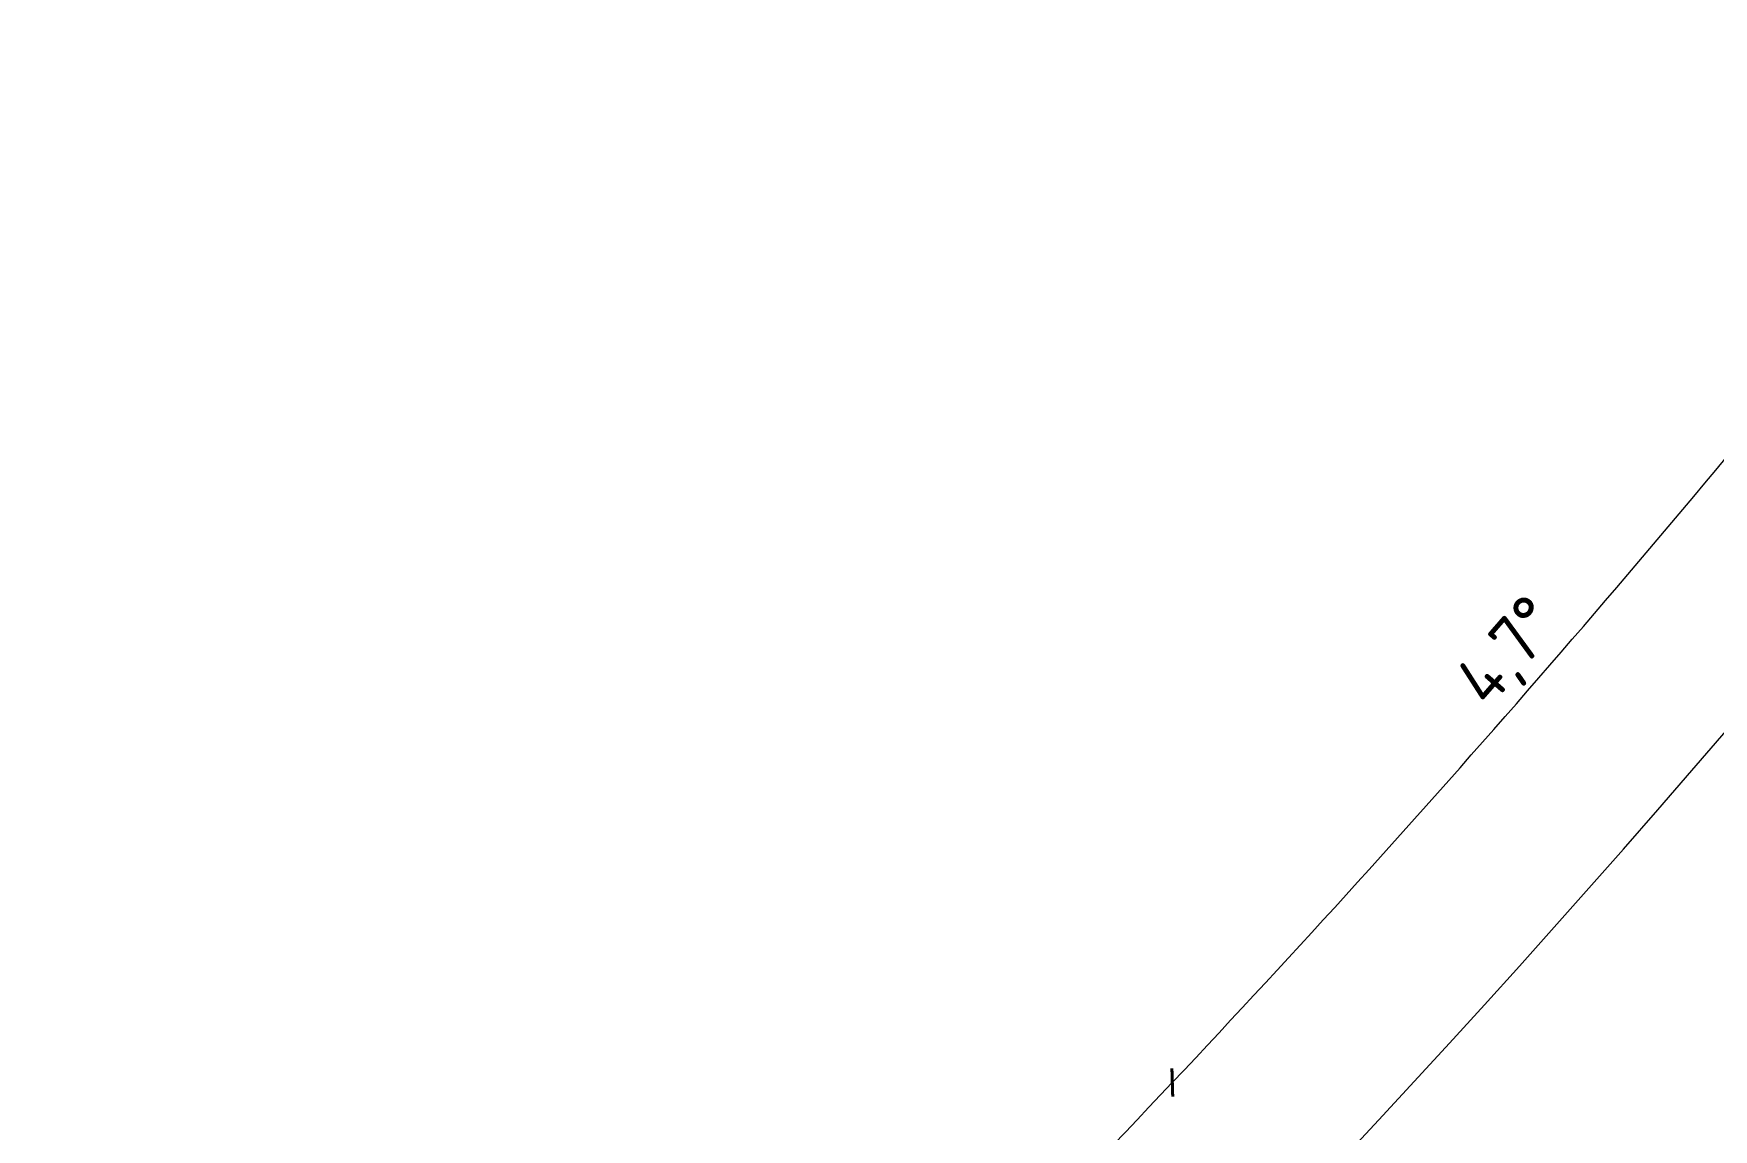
# Model space of a CAD drawing. Header units: millimetres. Extents: x -243740 to 150609, y -407537 to -187091.
# Drawn here: x 72674 to 86020, y -370396 to -361690 of the extents above; entities that cross this region are included whole.
import ezdxf

# ---------------------------------------------------------------- set-up
doc = ezdxf.new("R2010")
doc.units = ezdxf.units.MM
doc.linetypes.add('Штрих', pattern=[6.350000000000002, 3.175000000000001, -3.175000000000001])
doc.layers.add('A-ANNO-DIMS', color=7, linetype='Continuous', lineweight=9)
doc.layers.add('АР_монолит', color=252, linetype='Continuous', lineweight=50)
doc.layers.add('Вставка', color=252, linetype='Continuous')
doc.styles.add('GOST 2.304', font='')
doc.styles.get('GOST 2.304').set_extended_font_data('GOST Common')
doc.linetypes.add('Truba', pattern='A,3e-05,[4,MSH_7,S=1,R=0,X=0,Y=0],-3.022072', length=3.022102)
doc.dimstyles.new('М-200', dxfattribs={"dimtxt": 400, "dimasz": 160, "dimexe": 200, "dimexo": 400, "dimgap": 50, "dimtad": 1, "dimdec": 0, "dimzin": 0, "dimdsep": 46, "dimtxsty": 'GOST 2.304', "dimblk": 'ARCHTICK', "dimcen": 180, "dimdle": 200, "dimadec": 0, "dimazin": 0, "dimtfac": 1, "dimtdec": 0, "dimtmove": 1, "dimatfit": 0, "dimfxl": 1, "dimtolj": 1, "dimtzin": 0, "dimarcsym": 0})

# ---------------------------------------------------------------- blocks, each defined once
blk = doc.blocks.new('_ArchTick')
at = {"color": 0, "linetype": 'ByBlock', "const_width": 0.15}
blk.add_lwpolyline([(-0.5, -0.5), (0.5, 0.5)], dxfattribs=at)
blk = doc.blocks.new('*D46')
at = {"layer": 'A-ANNO-DIMS', "color": 0, "lineweight": -2, "transparency": 16777216}
blk.add_arc((-165703.7676731799, -113309.3101140604), 107894.1889250758, 269.9999981265246, 325.9999989582677, dxfattribs=at)
at = {"layer": 'Defpoints', "color": 0, "lineweight": 30, "transparency": 16777216}
for p in [(-165703.7676731799, -113309.3091635258), (-165703.7668851693, -113309.3106455803), (-75741.26265267245, -173989.7883267059), (-131170.9544618714, -215527.9034105485), (-165703.7712240207, -221903.312837654)]:
    blk.add_point(p, dxfattribs=at)
at = {"layer": 'A-ANNO-DIMS', "color": 0, "lineweight": -2, "transparency": 16777216, "xscale": 160, "yscale": 160, "zscale": 160}
for p, rotation in [((-76255.43229090606, -173642.9765130139), 55.99999895826774), ((-165703.771201138, -221203.4990391362), 179.9999981265246)]:
    blk.add_blockref('_ArchTick', p, dxfattribs=dict(at, rotation=rotation))
at = {"layer": 'A-ANNO-DIMS', "color": 0, "transparency": 16777216, "insert": (-114299.5111252726, -207821.9792714138), "char_height": 400, "attachment_point": 5, "rotation": 28.54121534937681, "style": 'GOST 2.304'}
blk.add_mtext('\\A1;56,0%%D', dxfattribs=at)
blk = doc.blocks.new('*D55')
at = {"layer": 'A-ANNO-DIMS', "color": 0, "lineweight": -2}
blk.add_arc((-165703.7686911378, -113309.3078289524), 106494.14157667, 311.9999983681029, 316.6666649920692, dxfattribs=at)
at = {"layer": 'Defpoints', "color": 0, "lineweight": 30, "transparency": 16777216}
for p in [(-165703.7686911378, -113309.3078289524), (-165703.7686911378, -113309.3078289524), (-87224.38054743188, -187350.7961837564), (-92323.17384974206, -190486.3153562902), (-93508.46579741078, -193490.3193271959)]:
    blk.add_point(p, dxfattribs=at)
at = {"layer": 'A-ANNO-DIMS', "color": 0, "lineweight": -2, "xscale": 160, "yscale": 160, "zscale": 160}
for p, rotation in [((-88242.73926226713, -186390.0242319233), 46.66666499206922), ((-94445.28141835448, -192449.8801148944), 221.9999983681029)]:
    blk.add_blockref('_ArchTick', p, dxfattribs=dict(at, rotation=rotation))
at = {"layer": 'A-ANNO-DIMS', "color": 0, "insert": (-91484.96703164282, -189275.676494737), "char_height": 400, "attachment_point": 5, "rotation": 44.33333168008603, "style": 'GOST 2.304'}
blk.add_mtext('\\A1;4,7%%D', dxfattribs=at)
blk = doc.blocks.new('*D56')
at = {"layer": 'A-ANNO-DIMS', "color": 0, "lineweight": -2}
blk.add_arc((-165703.7699125719, -113309.3066765887), 106494.1432559089, 316.6666649920691, 321.333331546787, dxfattribs=at)
at = {"layer": 'Defpoints', "color": 0, "lineweight": 30, "transparency": 16777216}
for p in [(-165703.7699125716, -113309.3066765889), (-165703.7686911378, -113309.3078289524), (-81460.63121027476, -180720.3613930551), (-86287.41974037557, -184260.3170509107), (-87224.38054743187, -187350.7961837564)]:
    blk.add_point(p, dxfattribs=at)
at = {"layer": 'A-ANNO-DIMS', "color": 0, "lineweight": -2, "xscale": 160, "yscale": 160, "zscale": 160}
for p, rotation in [((-82553.78105698647, -179845.6268417892), 51.33333154678699), ((-88242.7392622672, -186390.0242319234), 226.6666649920691)]:
    blk.add_blockref('_ArchTick', p, dxfattribs=dict(at, rotation=rotation))
at = {"layer": 'A-ANNO-DIMS', "color": 0, "insert": (-85550.48764249774, -182985.4961967931), "char_height": 400, "attachment_point": 5, "rotation": 48.99999826942807, "style": 'GOST 2.304'}
blk.add_mtext('\\A1;4,7%%D', dxfattribs=at)
blk = doc.blocks.new('Оси200')
at = {"layer": 'A-ANNO-DIMS'}
dim = blk.add_angular_dim_2l(base=(-131170.9544618714, -215527.9034105485), line1=((-165703.7668851693, -113309.3106455803), (-75741.26265267248, -173989.7883267059)), line2=((-165703.7676731799, -113309.3091635258), (-165703.7712240207, -221903.312837654)), text='56,0%%D', dimstyle='М-200', override={"dimadec": 2, "dimtmove": 2}, dxfattribs=at)
dim.commit()
dim.dimension.update_dxf_attribs({"geometry": '*D46', "text_midpoint": (-114299.5111252726, -207821.9792714138), "dimtype": 130})
for base, line1, line2, picture, middle in [((-86287.41974037557, -184260.3170509107), ((-165703.7699125716, -113309.3066765889), (-81460.63121027476, -180720.3613930551)), ((-165703.7686911378, -113309.3078289524), (-87224.38054743188, -187350.7961837564)), '*D56', (-85550.48764249773, -182985.4961967931)), ((-92323.17384974206, -190486.3153562902), ((-165703.7686911378, -113309.3078289524), (-87224.38054743188, -187350.7961837564)), ((-165703.7686911378, -113309.3078289524), (-93508.46579741081, -193490.319327196)), '*D55', (-91484.9670316428, -189275.676494737))]:
    dim = blk.add_angular_dim_2l(base=base, line1=line1, line2=line2, text='4,7%%D', dimstyle='М-200', dxfattribs=at)
    dim.commit()
    dim.dimension.update_dxf_attribs({"geometry": picture, "text_midpoint": middle})
blk = doc.blocks.new('A$C010e0e93')
at = {"layer": 'A-ANNO-DIMS'}
blk.add_blockref('Оси200', (404603.7451010537, 213803.6186243605), dxfattribs=at)

msp = doc.modelspace()

# ---------------------------------------------------------------- block references
at = {"layer": 'Вставка', "linetype": 'Truba', "lineweight": 30, "ltscale": 100}
msp.add_blockref('A$C010e0e93', (-234640.0057934705, -397437.2428392196), dxfattribs=at)

doc.saveas('drawing.dxf')
